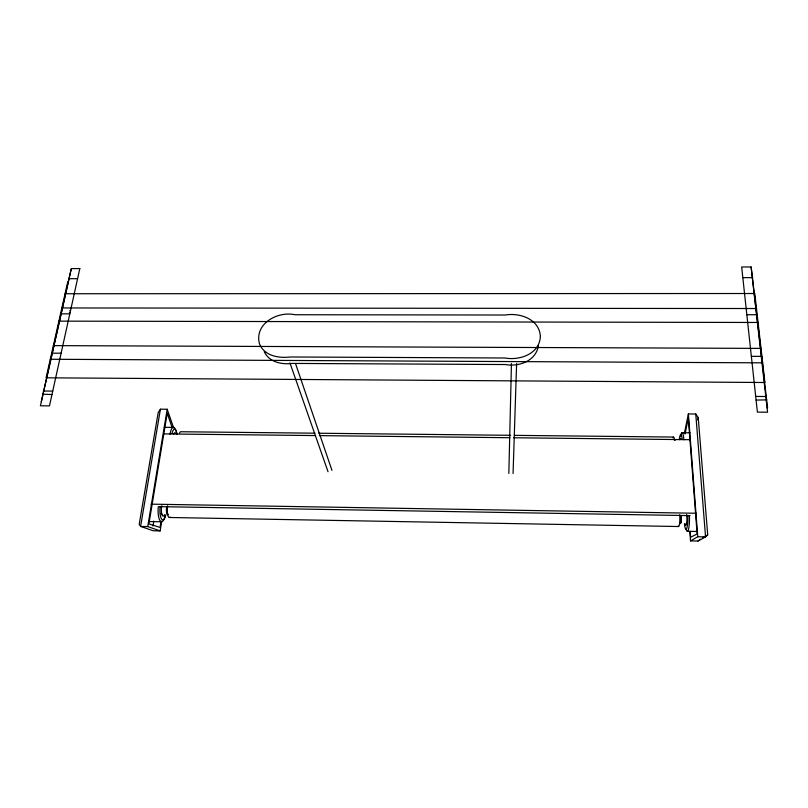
<?xml version="1.0" encoding="UTF-8"?>
<svg xmlns="http://www.w3.org/2000/svg" width="808" height="808" viewBox="0 0 808 808"><rect width="100%" height="100%" fill="white"/><g stroke="black" fill="none" stroke-linecap="round" stroke-linejoin="round"><path stroke-width="1.21" d="M508.838 473.448L511.444 363.479M513.06 473.508L516.625 363.509M161.055 521.221L160.065 527.432L148.894 523.917L167.226 413.191L172.033 427.371M173.68 427.967L167.195 409.262L160.418 409.191L158.176 412.636L139.188 524.453L140.602 526.442L153.268 530.765L160.156 530.896L161.701 521.251M153.015 526.048L153.823 521.089M160.156 530.896L147.733 526.574L167.195 409.262M160.418 409.191L140.602 526.442L147.733 526.574M685.063 433.957L688.305 418.059L697.132 533.957L690.618 537.28L690.183 531.321M684.366 433.33L688.386 413.949L695.759 414.019L698.233 417.645L707.707 534.896L705.556 536.896L698.021 541.027L690.517 540.885L689.83 531.563M697.718 420.009L698.233 417.645M67.751 281.931L46.086 377.811L764.893 382.507L754.793 293.516L65.044 293.738M538.441 345.652C535.987 360.903 519.231 367.014 505.485 364.539L292.486 363.418C281.841 364.731 269.155 362.348 264.236 351.621M698.021 541.027L700.233 539.219M766.691 399.869L756.096 400.091M690.517 540.885L697.759 536.754L705.556 536.896L695.759 414.019M702.889 537.552L707.707 534.896M71.165 269.216L41.329 401.697M751.208 267.63L767.6 407.858L767.075 407.848M68.579 278.709L77.578 278.689M742.815 277.659L752.834 277.639M61.842 307.959L756.5 308.525M69.801 310.716L70.498 310.716M69.387 312.595L70.084 312.605M60.519 313.837L69.811 313.847M746.845 314.726L757.207 314.746M58.863 321.14L758.076 322.473M53.348 345.632L761.025 348.399M51.641 353.167L61.105 353.207M751.349 356.328L761.924 356.379M50.268 359.267L762.661 362.832M43.258 391.022L52.742 391.092M755.702 396.435L766.317 396.516M51.975 394.536L42.551 394.173M164.276 427.321L173.841 427.422M681.841 432.734L690.103 432.825M314.928 433.189L181.123 431.745A7.656 2.293 -89.1 0 0 179.578 433.027M318.716 433.229L510.585 435.31M514.373 435.35L673.418 437.067M164.155 433.916L315.585 435.573M319.362 435.623L509.909 437.714M513.686 437.754L690.345 439.704M151.035 504.152L696.223 513.262M159.196 506.646L690.042 515.615M169.387 517.494L678.569 526.533M149.157 521.554L161.509 521.776M687.356 531.3L697.142 531.482M289.91 362.863L328.028 471.721M295.526 363.58L331.947 470.337M688.386 413.949L697.759 536.754M165.822 514.827A10.544 3.303 -87.8 0 1 161.64 519.12A10.544 3.303 -87.8 0 1 160.045 507.151M165.145 515.807A12.473 3.919 -87.8 0 1 160.166 520.897A12.473 3.919 -87.8 0 1 158.277 506.727M164.63 514.676A6.838 2.141 -87.8 0 1 161.883 514.423A6.838 2.141 -87.8 0 1 161.802 505.707M171.973 433.452A10.171 3.111 -89.1 0 1 177.154 434.189M170.023 434.149A12.049 3.697 -89.1 0 1 173.498 427.351A12.049 3.697 -89.1 0 1 176.71 434.441M173.629 433.946A6.595 2.01 -89.1 0 1 175.649 433.462M681.134 515.514A5.353 0.889 89.7 0 1 680.992 522.332A5.353 0.889 89.7 0 1 679.851 522.473M681.033 515.868A4.676 0.768 89.7 0 1 681.003 521.231A4.676 0.768 89.7 0 1 680.154 522.736M687.214 522.453A5.363 0.919 89.7 0 1 686.315 523.483M167.801 514.029A4.495 1.384 -87.8 0 1 166.63 510.939A4.495 1.384 -87.8 0 1 167.266 506M170.246 517.08A7.939 2.434 -87.8 0 1 167.721 514.837A7.939 2.434 -87.8 0 1 167.64 506.172M168.327 514.413A5.141 1.586 -87.8 0 1 166.63 512.726A5.141 1.586 -87.8 0 1 166.741 506.818M162.62 514.312A5.141 1.616 -87.8 0 1 161.075 513.282M679.71 514.797A8.262 1.353 89.7 0 1 679.538 523.816A8.262 1.353 89.7 0 1 678.104 526.079M675.266 439.875A5.161 0.828 -89.6 0 1 675.559 440.017M672.993 437.805A7.969 1.273 -89.6 0 1 674.559 440.37M687.81 516.09A10.989 1.869 89.7 0 1 686.719 528.513A10.989 1.869 89.7 0 1 684.416 523.917M689.426 515.706A13.009 2.232 89.7 0 1 688.477 529.432A13.009 2.232 89.7 0 1 685.901 528.361M686.699 514.534A7.12 1.212 89.7 0 1 686.517 523.614A7.12 1.212 89.7 0 1 684.962 523.796M679.275 439.714A10.595 1.757 -89.6 0 1 682.215 439.037M680.528 436.441A12.544 2.101 -89.6 0 1 683.901 439.815M680.003 438.996A6.868 1.141 -89.6 0 1 681.144 439.532M79.82 268.569L49.47 405.879L40.4 405.798L71.306 268.589L79.82 268.569M540.39 336.391C539.603 353.924 519.827 360.711 504.828 357.995L290.234 356.984C278.598 358.378 264.277 355.944 259.439 343.743C254.187 323.725 277.578 310.908 294.94 314.736L505.222 315.019C520.039 312.494 539.37 319.18 540.39 336.391M751.127 266.973L741.663 266.994L757.399 412.12L767.56 412.211L751.127 266.973"/></g></svg>
